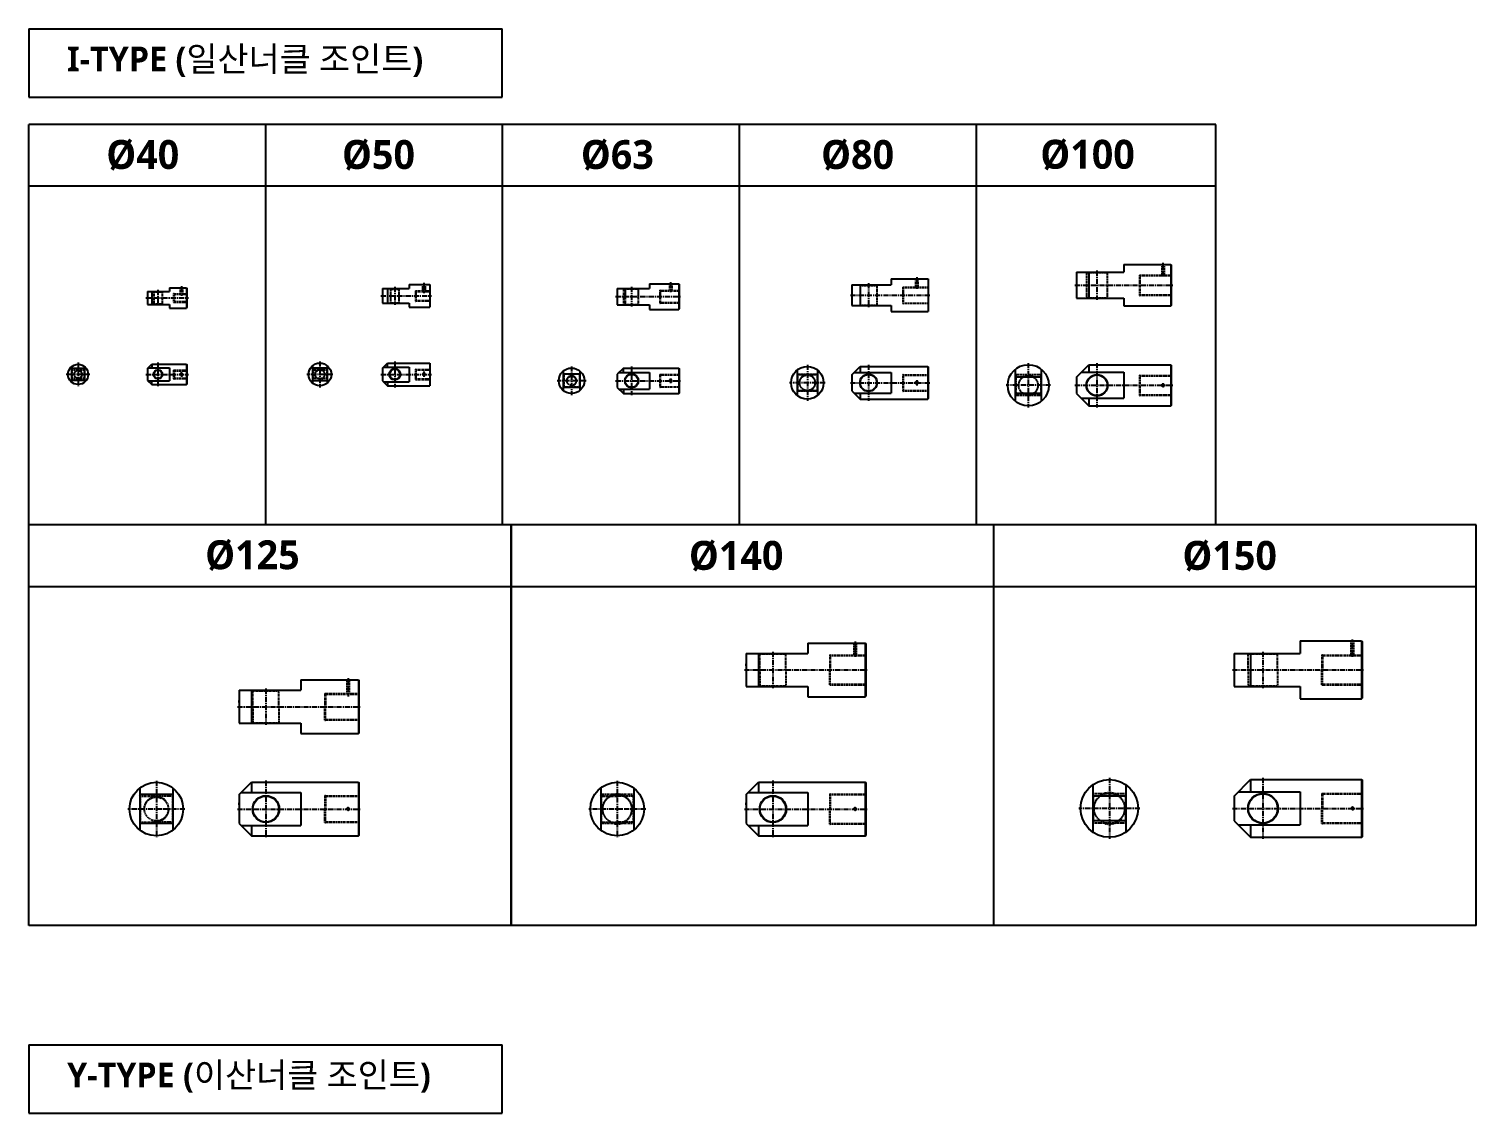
# Model space of a CAD drawing. Extents: x -819 to 3507, y 0 to 5160.
# Drawn here: x 0 to 3507, y 2532 to 5160 of the extents above; entities that cross this region are included whole.
import ezdxf

# ---------------------------------------------------------------- set-up
doc = ezdxf.new("R2010")
doc.units = 0
doc.header["$LTSCALE"] = 10
doc.header["$MEASUREMENT"] = 0
doc.linetypes.add('CENTER', pattern=[2, 1.25, -0.25, 0.25, -0.25])
doc.linetypes.add('HIDDEN', pattern=[0.375, 0.25, -0.125])
doc.layers.get('0').update_dxf_attribs({"linetype": 'CONTINUOUS'})
doc.layers.get('DEFPOINTS').update_dxf_attribs({"linetype": 'CONTINUOUS'})
for name, color, linetype in [('BOM-UDEF', 3, 'CONTINUOUS'), ('HIDDEN', 2, 'HIDDEN'), ('ML', 7, 'CONTINUOUS'), ('외형선', 3, 'CONTINUOUS')]:
    doc.layers.add(name, color=color, linetype=linetype)
doc.styles.add('H', font='txt.shx')
doc.styles.add('문자', font='romans.shx')

msp = doc.modelspace()

# ---------------------------------------------------------------- linework, layer by layer
for p, q in [((0, 3957.7), (0, 4928.7)), ((2876.4, 4928.7), (0, 4928.7)), ((574, 3957.7), (574, 4928.7)), ((1148, 3957.7), (1148, 4928.7)), ((1722, 3957.7), (1722, 4928.7)), ((2296, 3957.7), (2296, 4928.7)), ((2876.4, 3957.7), (2876.4, 4928.7)), ((2876.4, 4778.7), (0, 4778.7)), ((0, 2986.7), (0, 3957.7)), ((3507, 3957.7), (0, 3957.7)), ((2876.4, 3957.7), (0, 3957.7)), ((1169, 2986.7), (1169, 3957.7)), ((1169, 3957.7), (1169, 2986.7)), ((2338, 2986.7), (2338, 3957.7)), ((3507, 2986.7), (3507, 3957.7)), ((3507, 3807.7), (0, 3807.7)), ((3507, 2986.7), (0, 2986.7))]:
    msp.add_line(p, q)
at = {"layer": 'DEFPOINTS', "color": 0, "linetype": 'ByBlock'}
for p in [(2538.3, 4570.4), (856.6, 4530.7), (1425.6, 4531.3), (1994.6, 4539.6), (287.6, 4523.9), (287.6, 4492.4), (856.6, 4495.2), (1425.6, 4491.3), (1994.6, 4489.6), (2538.3, 4507.4), (2014.6, 4341.9), (2568.3, 4346.3), (1440.6, 4276.2), (2568.3, 4246.3), (1737.9, 3646.4), (1737.9, 3646.4), (1737.9, 3612.7), (2920.6, 3646.4), (2925.6, 3646.4), (2925.6, 3646.4), (509.3, 3556.9), (509.3, 3556.9), (1737.9, 3576.4), (1737.9, 3566.4), (1737.9, 3566.4), (2920.6, 3566.4), (2925.6, 3566.4), (2925.6, 3566.4), (509.3, 3523.3), (509.3, 3486.9), (509.3, 3476.9), (509.3, 3476.9), (539.3, 3334), (2960.6, 3340.5), (509.3, 3275.4), (1737.9, 3275.4), (509.3, 3239), (1737.9, 3239)]:
    msp.add_point(p, dxfattribs=at)
at = {"layer": 'HIDDEN'}
for p, q in [((2563.3, 4569.4), (2562.3, 4570.4)), ((2563.3, 4569.4), (2613.3, 4569.4)), ((2563.3, 4569.4), (2563.3, 4508.4)), ((2613.3, 4569.4), (2614.3, 4570.4)), ((2613.3, 4569.4), (2613.3, 4508.4)), ((2691.3, 4563.4), (2691.3, 4514.4)), ((2691.3, 4563.4), (2692.3, 4563.4)), ((2692.3, 4563.4), (2692.3, 4514.4)), ((2692.3, 4562.9), (2768.3, 4562.9)), ((2692.3, 4562.2), (2768.3, 4562.2)), ((2745.2, 4588.9), (2745.2, 4562.9)), ((2745.7, 4588.9), (2745.7, 4562.9)), ((2750.7, 4588.9), (2750.7, 4562.9)), ((2751.2, 4588.9), (2751.2, 4562.9)), ((366.5, 4532.6), (366.5, 4518.1)), ((367, 4532.6), (367, 4518.1)), ((372, 4532.6), (372, 4518.1)), ((372.5, 4532.6), (372.5, 4518.1)), ((876.6, 4529.7), (875.6, 4530.7)), ((876.6, 4529.7), (876.6, 4496.2)), ((876.6, 4529.7), (896.6, 4529.7)), ((896.6, 4529.7), (897.6, 4530.7)), ((896.6, 4529.7), (896.6, 4496.2)), ((936.6, 4525.5), (936.6, 4500.5)), ((936.6, 4525.5), (937.6, 4525.5)), ((937.6, 4525.5), (937.6, 4500.5)), ((937.6, 4525), (971.6, 4525)), ((954, 4540.5), (954, 4525)), ((954.5, 4540.5), (954.5, 4525)), ((959.5, 4540.5), (959.5, 4525)), ((960, 4540.5), (960, 4525)), ((1440.6, 4531.3), (1440.6, 4491.3)), ((1444.9, 4530.3), (1443.9, 4531.3)), ((1444.9, 4530.3), (1476.4, 4530.3)), ((1444.9, 4530.3), (1444.9, 4519.3)), ((1476.4, 4530.3), (1477.4, 4531.3)), ((1476.4, 4530.3), (1476.4, 4519.3)), ((1528.6, 4526.8), (1528.6, 4495.8)), ((1528.6, 4526.8), (1529.6, 4526.8)), ((1529.6, 4526.8), (1529.6, 4495.8)), ((1529.6, 4526.3), (1575.6, 4526.3)), ((1529.6, 4525.6), (1575.6, 4525.6)), ((1552, 4542.3), (1552, 4526.3)), ((1552.5, 4542.3), (1552.5, 4526.3)), ((1557.5, 4542.3), (1557.5, 4526.3)), ((1558, 4542.3), (1558, 4526.3)), ((2014.6, 4538.6), (2013.6, 4539.6)), ((2014.6, 4538.6), (2054.6, 4538.6)), ((2014.6, 4538.6), (2014.6, 4490.6)), ((2054.6, 4538.6), (2055.6, 4539.6)), ((2054.6, 4538.6), (2054.6, 4490.6)), ((2117.6, 4534.6), (2117.6, 4494.6)), ((2117.6, 4534.6), (2118.6, 4534.6)), ((2118.6, 4534.6), (2118.6, 4494.6)), ((2118.6, 4534.1), (2179.6, 4534.1)), ((2118.6, 4533.3), (2179.6, 4533.3)), ((2148.5, 4554.1), (2148.5, 4534.1)), ((2149, 4554.1), (2149, 4534.1)), ((2154, 4554.1), (2154, 4534.1)), ((2154.5, 4554.1), (2154.5, 4534.1)), ((302.6, 4522.9), (301.6, 4523.9)), ((302.6, 4493.4), (301.6, 4492.4)), ((302.6, 4522.9), (302.6, 4493.4)), ((302.6, 4522.9), (322.6, 4522.9)), ((302.6, 4493.4), (322.6, 4493.4)), ((322.6, 4522.9), (323.6, 4523.9)), ((322.6, 4522.9), (322.6, 4493.4)), ((322.6, 4493.4), (323.6, 4492.4)), ((350.6, 4518.6), (350.6, 4497.6)), ((350.6, 4518.6), (351.6, 4518.6)), ((350.6, 4497.6), (351.6, 4497.6)), ((351.6, 4518.6), (351.6, 4497.6)), ((351.6, 4518.1), (382.6, 4518.1)), ((351.6, 4517.1), (382.6, 4517.1)), ((351.6, 4499.1), (382.6, 4499.1)), ((351.6, 4498.1), (382.6, 4498.1)), ((876.6, 4496.2), (875.6, 4495.2)), ((876.6, 4496.2), (896.6, 4496.2)), ((896.6, 4496.2), (897.6, 4495.2)), ((936.6, 4500.5), (937.6, 4500.5)), ((937.6, 4524), (971.6, 4524)), ((937.6, 4502), (971.6, 4502)), ((937.6, 4501), (971.6, 4501)), ((1444.9, 4492.3), (1443.9, 4491.3)), ((1444.9, 4519.3), (1444.9, 4492.3)), ((1444.9, 4492.3), (1476.4, 4492.3)), ((1476.4, 4519.3), (1476.4, 4492.3)), ((1476.4, 4492.3), (1477.4, 4491.3)), ((1528.6, 4495.8), (1529.6, 4495.8)), ((1529.6, 4497.1), (1575.6, 4497.1)), ((1529.6, 4496.3), (1575.6, 4496.3)), ((2014.6, 4490.6), (2013.6, 4489.6)), ((2014.6, 4490.6), (2054.6, 4490.6)), ((2054.6, 4490.6), (2055.6, 4489.6)), ((2117.6, 4494.6), (2118.6, 4494.6)), ((2118.6, 4495.8), (2179.6, 4495.8)), ((2118.6, 4495.1), (2179.6, 4495.1)), ((2563.3, 4508.4), (2562.3, 4507.4)), ((2563.3, 4508.4), (2613.3, 4508.4)), ((2613.3, 4508.4), (2614.3, 4507.4)), ((2691.3, 4514.4), (2692.3, 4514.4)), ((2692.3, 4515.7), (2768.3, 4515.7)), ((2692.3, 4514.9), (2768.3, 4514.9)), ((104.3, 4332.7), (103.3, 4333.7)), ((133.8, 4332.7), (104.3, 4332.7)), ((104.3, 4332.7), (104.3, 4312.7)), ((133.8, 4332.7), (134.8, 4333.7)), ((133.8, 4332.7), (133.8, 4312.7)), ((350.6, 4333.2), (350.6, 4312.2)), ((350.6, 4333.2), (351.6, 4333.2)), ((351.6, 4333.2), (351.6, 4312.2)), ((351.6, 4332.7), (382.6, 4332.7)), ((351.6, 4331.7), (382.6, 4331.7)), ((351.6, 4313.7), (382.6, 4313.7)), ((688.4, 4332.7), (687.4, 4333.7)), ((721.9, 4332.7), (688.4, 4332.7)), ((688.4, 4332.7), (688.4, 4312.7)), ((721.9, 4332.7), (722.9, 4333.7)), ((721.9, 4332.7), (721.9, 4312.7)), ((936.6, 4335.2), (936.6, 4310.2)), ((936.6, 4335.2), (937.6, 4335.2)), ((937.6, 4335.2), (937.6, 4310.2)), ((937.6, 4334.7), (971.6, 4334.7)), ((937.6, 4333.7), (971.6, 4333.7)), ((1296, 4322.9), (1295, 4323.9)), ((1334, 4322.9), (1296, 4322.9)), ((1296, 4322.9), (1296, 4291.4)), ((1334, 4322.9), (1335, 4323.9)), ((1334, 4322.9), (1334, 4291.4)), ((1528.6, 4322.7), (1528.6, 4291.7)), ((1528.6, 4322.7), (1529.6, 4322.7)), ((1529.6, 4322.7), (1529.6, 4291.7)), ((1529.6, 4322.2), (1575.6, 4322.2)), ((1529.6, 4321.4), (1575.6, 4321.4)), ((1862.4, 4322.4), (1861.4, 4323.4)), ((1910.4, 4322.4), (1862.4, 4322.4)), ((1862.4, 4322.4), (1862.4, 4282.4)), ((1910.4, 4322.4), (1911.4, 4323.4)), ((1910.4, 4322.4), (1910.4, 4282.4)), ((2117.6, 4322.4), (2117.6, 4282.4)), ((2117.6, 4322.4), (2118.6, 4322.4)), ((2118.6, 4322.4), (2118.6, 4282.4)), ((2118.6, 4321.9), (2179.6, 4321.9)), ((2118.6, 4321.2), (2179.6, 4321.2)), ((2391.4, 4321.3), (2390.4, 4322.3)), ((2452.4, 4321.3), (2391.4, 4321.3)), ((2391.4, 4321.3), (2391.4, 4271.3)), ((2452.4, 4321.3), (2453.4, 4322.3)), ((2452.4, 4321.3), (2452.4, 4271.3)), ((2691.3, 4320.8), (2691.3, 4271.8)), ((2691.3, 4320.8), (2692.3, 4320.8)), ((2692.3, 4320.8), (2692.3, 4271.8)), ((2692.3, 4320.3), (2768.3, 4320.3)), ((2692.3, 4319.6), (2768.3, 4319.6)), ((104.3, 4312.7), (103.3, 4311.7)), ((133.8, 4312.7), (104.3, 4312.7)), ((133.8, 4312.7), (134.8, 4311.7)), ((350.6, 4312.2), (351.6, 4312.2)), ((351.6, 4312.7), (382.6, 4312.7)), ((688.4, 4312.7), (687.4, 4311.7)), ((721.9, 4312.7), (688.4, 4312.7)), ((721.9, 4312.7), (722.9, 4311.7)), ((936.6, 4310.2), (937.6, 4310.2)), ((937.6, 4311.7), (971.6, 4311.7)), ((937.6, 4310.7), (971.6, 4310.7)), ((1296, 4291.4), (1295, 4290.4)), ((1334, 4291.4), (1296, 4291.4)), ((1334, 4291.4), (1335, 4290.4)), ((1528.6, 4291.7), (1529.6, 4291.7)), ((1529.6, 4292.9), (1575.6, 4292.9)), ((1529.6, 4292.2), (1575.6, 4292.2)), ((1862.4, 4282.4), (1861.4, 4281.4)), ((1910.4, 4282.4), (1862.4, 4282.4)), ((1910.4, 4282.4), (1911.4, 4281.4)), ((2117.6, 4282.4), (2118.6, 4282.4)), ((2118.6, 4283.7), (2179.6, 4283.7)), ((2118.6, 4282.9), (2179.6, 4282.9)), ((2391.4, 4271.3), (2390.4, 4270.3)), ((2452.4, 4271.3), (2391.4, 4271.3)), ((2452.4, 4271.3), (2453.4, 4270.3)), ((2691.3, 4271.8), (2692.3, 4271.8)), ((2692.3, 4273.1), (2768.3, 4273.1)), ((2692.3, 4272.3), (2768.3, 4272.3)), ((1999, 3671.4), (1999, 3642.4)), ((1999.6, 3671.4), (1999.6, 3642.4)), ((2004.4, 3671.4), (2004.4, 3642.4)), ((2005, 3671.4), (2005, 3642.4)), ((3204.5, 3642.4), (3204.5, 3676.4)), ((3205, 3642.4), (3205, 3676.4)), ((3210, 3642.4), (3210, 3676.4)), ((3210.5, 3642.4), (3210.5, 3676.4)), ((1771.4, 3645.4), (1770.4, 3646.4)), ((1771.4, 3606.4), (1771.4, 3645.4)), ((1771.4, 3645.4), (1834.4, 3645.4)), ((1834.4, 3645.4), (1835.4, 3646.4)), ((1834.4, 3606.4), (1834.4, 3645.4)), ((1940.9, 3642.9), (1940.9, 3606.4)), ((1940.9, 3642.9), (1941.9, 3642.9)), ((1941.9, 3642.9), (1941.9, 3606.4)), ((1941.9, 3642.4), (2027.9, 3642.4)), ((1941.9, 3641.4), (2027.9, 3641.4)), ((2955.1, 3645.4), (2954.1, 3646.4)), ((2955.1, 3606.4), (2955.1, 3645.4)), ((2955.1, 3645.4), (3026.1, 3645.4)), ((3026.1, 3645.4), (3027.1, 3646.4)), ((3026.1, 3606.4), (3026.1, 3645.4)), ((3133.6, 3642.9), (3133.6, 3606.4)), ((3133.6, 3642.9), (3134.6, 3642.9)), ((3134.6, 3642.9), (3134.6, 3606.4)), ((3134.6, 3642.4), (3230.6, 3642.4)), ((3134.6, 3641.4), (3230.6, 3641.4)), ((770.3, 3581.9), (770.3, 3548.9)), ((770.9, 3581.9), (770.9, 3548.9)), ((775.7, 3581.9), (775.7, 3548.9)), ((776.3, 3581.9), (776.3, 3548.9)), ((1771.4, 3606.4), (1771.4, 3567.4)), ((1834.4, 3606.4), (1834.4, 3567.4)), ((1940.9, 3569.9), (1940.9, 3606.4)), ((1941.9, 3569.9), (1941.9, 3606.4)), ((2955.1, 3606.4), (2955.1, 3567.4)), ((3026.1, 3606.4), (3026.1, 3567.4)), ((3133.6, 3569.9), (3133.6, 3606.4)), ((3134.6, 3569.9), (3134.6, 3606.4)), ((542.8, 3555.9), (541.8, 3556.9)), ((542.8, 3516.9), (542.8, 3555.9)), ((542.8, 3555.9), (605.8, 3555.9)), ((605.8, 3555.9), (606.8, 3556.9)), ((605.8, 3516.9), (605.8, 3555.9)), ((717.3, 3549.4), (717.3, 3516.9)), ((717.3, 3549.4), (718.3, 3549.4)), ((718.3, 3549.4), (718.3, 3516.9)), ((718.3, 3548.9), (799.3, 3548.9)), ((718.3, 3547.9), (799.3, 3547.9)), ((1771.4, 3567.4), (1770.4, 3566.4)), ((1771.4, 3567.4), (1834.4, 3567.4)), ((1834.4, 3567.4), (1835.4, 3566.4)), ((1940.9, 3569.9), (1941.9, 3569.9)), ((1941.9, 3571.4), (2027.9, 3571.4)), ((1941.9, 3570.4), (2027.9, 3570.4)), ((2955.1, 3567.4), (2954.1, 3566.4)), ((2955.1, 3567.4), (3026.1, 3567.4)), ((3026.1, 3567.4), (3027.1, 3566.4)), ((3133.6, 3569.9), (3134.6, 3569.9)), ((3134.6, 3571.4), (3230.6, 3571.4)), ((3134.6, 3570.4), (3230.6, 3570.4)), ((542.8, 3516.9), (542.8, 3477.9)), ((605.8, 3516.9), (605.8, 3477.9)), ((717.3, 3484.4), (717.3, 3516.9)), ((718.3, 3484.4), (718.3, 3516.9)), ((542.8, 3477.9), (541.8, 3476.9)), ((542.8, 3477.9), (605.8, 3477.9)), ((605.8, 3477.9), (606.8, 3476.9)), ((717.3, 3484.4), (718.3, 3484.4)), ((718.3, 3485.9), (799.3, 3485.9)), ((718.3, 3484.9), (799.3, 3484.9)), ((269.8, 3300.5), (268.8, 3301.5)), ((269.8, 3300.5), (308.8, 3300.5)), ((269.8, 3300.5), (269.8, 3237.5)), ((347.8, 3300.5), (308.8, 3300.5)), ((347.8, 3300.5), (348.8, 3301.5)), ((347.8, 3300.5), (347.8, 3237.5)), ((717.3, 3301.5), (717.3, 3269)), ((717.3, 3301.5), (718.3, 3301.5)), ((718.3, 3301.5), (718.3, 3269)), ((718.3, 3301), (799.3, 3301)), ((718.3, 3300), (799.3, 3300)), ((1465.6, 3304), (1385.6, 3304)), ((1386.6, 3300.5), (1385.6, 3301.5)), ((1386.6, 3300.5), (1425.6, 3300.5)), ((1386.6, 3300.5), (1386.6, 3237.5)), ((1464.6, 3300.5), (1425.6, 3300.5)), ((1464.6, 3300.5), (1465.6, 3301.5)), ((1464.6, 3300.5), (1464.6, 3237.5)), ((1940.9, 3305.5), (1940.9, 3269)), ((1940.9, 3305.5), (1941.9, 3305.5)), ((1941.9, 3305.5), (1941.9, 3269)), ((1941.9, 3305), (2027.9, 3305)), ((1941.9, 3304), (2027.9, 3304)), ((2579.3, 3306), (2578.3, 3307)), ((2657.3, 3306), (2579.3, 3306)), ((2579.3, 3306), (2579.3, 3235)), ((2657.3, 3306), (2658.3, 3307)), ((2657.3, 3306), (2657.3, 3235)), ((3133.6, 3307), (3133.6, 3270.5)), ((3133.6, 3307), (3134.6, 3307)), ((3134.6, 3307), (3134.6, 3270.5)), ((3134.6, 3306.5), (3230.6, 3306.5)), ((3134.6, 3305.5), (3230.6, 3305.5)), ((717.3, 3236.5), (717.3, 3269)), ((718.3, 3236.5), (718.3, 3269)), ((1940.9, 3232.5), (1940.9, 3269)), ((1941.9, 3232.5), (1941.9, 3269)), ((3133.6, 3234), (3133.6, 3270.5)), ((3134.6, 3234), (3134.6, 3270.5)), ((269.8, 3237.5), (268.8, 3236.5)), ((269.8, 3237.5), (308.8, 3237.5)), ((347.8, 3237.5), (308.8, 3237.5)), ((347.8, 3237.5), (348.8, 3236.5)), ((717.3, 3236.5), (718.3, 3236.5)), ((718.3, 3238), (799.3, 3238)), ((718.3, 3237), (799.3, 3237)), ((1386.6, 3237.5), (1385.6, 3236.5)), ((1465.6, 3234), (1385.6, 3234)), ((1386.6, 3237.5), (1425.6, 3237.5)), ((1464.6, 3237.5), (1425.6, 3237.5)), ((1464.6, 3237.5), (1465.6, 3236.5)), ((1940.9, 3232.5), (1941.9, 3232.5)), ((1941.9, 3234), (2027.9, 3234)), ((1941.9, 3233), (2027.9, 3233)), ((2579.3, 3235), (2578.3, 3234)), ((2657.3, 3235), (2579.3, 3235)), ((2657.3, 3235), (2658.3, 3234)), ((3133.6, 3234), (3134.6, 3234)), ((3134.6, 3235.5), (3230.6, 3235.5)), ((3134.6, 3234.5), (3230.6, 3234.5))]:
    msp.add_line(p, q, dxfattribs=at)
for centre, radius in [((119.1, 4322.7), 9.25), ((705.1, 4322.7), 11.2), ((1315, 4307.2), 11.2), ((1886.4, 4302.4), 18.8), ((2421.9, 4296.3), 23.2), ((308.8, 3269), 29), ((1425.6, 3269), 35), ((2618.3, 3270.5), 37)]:
    msp.add_circle(centre, radius, dxfattribs=at)
for centre, radius, start, end in [((119.1, 4322.7), 10, 260.0345, 194.9437), ((705.1, 4322.7), 12, 256.956, 184.0751), ((1315, 4307.2), 12, 260.1194, 195.7547), ((1886.4, 4302.4), 19.5, 258.5169, 195.2525), ((2421.9, 4296.3), 24, 252.6426, 195.684), ((308.8, 3269), 30, 259.3525, 195.3193), ((1425.6, 3269), 36, 259.3401, 203.0976), ((2618.3, 3270.5), 38, 255.0944, 204.3598)]:
    msp.add_arc(centre, radius, start, end, dxfattribs=at)
at = {"layer": 'ML'}
for p, q in [((2538.3, 4570.4), (2538.3, 4507.4)), ((2538.3, 4570.4), (2653.3, 4570.4)), ((2568.3, 4570.4), (2568.3, 4507.4)), ((2653.3, 4588.9), (2653.3, 4570.4)), ((2653.3, 4588.9), (2767.3, 4588.9)), ((2767.3, 4588.9), (2768.3, 4587.9)), ((2767.3, 4588.9), (2767.3, 4488.9)), ((2768.3, 4587.9), (2768.3, 4489.9)), ((340.6, 4532.6), (340.6, 4523.9)), ((340.6, 4532.6), (381.6, 4532.6)), ((381.6, 4532.6), (382.6, 4531.6)), ((381.6, 4532.6), (381.6, 4483.6)), ((382.6, 4531.6), (382.6, 4484.6)), ((856.6, 4530.7), (856.6, 4495.2)), ((856.6, 4530.7), (921.6, 4530.7)), ((868.6, 4530.7), (868.6, 4495.2)), ((921.6, 4540.5), (921.6, 4530.7)), ((921.6, 4540.5), (971.6, 4540.5)), ((971.6, 4540.5), (971.6, 4485.5)), ((1425.6, 4531.3), (1425.6, 4491.3)), ((1425.6, 4531.3), (1503.6, 4531.3)), ((1503.6, 4542.3), (1503.6, 4531.3)), ((1503.6, 4542.3), (1574.6, 4542.3)), ((1574.6, 4542.3), (1575.6, 4541.3)), ((1574.6, 4542.3), (1574.6, 4480.3)), ((1575.6, 4541.3), (1575.6, 4481.3)), ((1994.6, 4539.6), (1994.6, 4489.6)), ((1994.6, 4539.6), (2089.6, 4539.6)), ((2014.6, 4539.6), (2014.6, 4489.6)), ((2089.6, 4554.1), (2089.6, 4539.6)), ((2089.6, 4554.1), (2179.6, 4554.1)), ((2179.6, 4554.1), (2179.6, 4475.1)), ((287.6, 4523.9), (287.6, 4492.4)), ((287.6, 4523.9), (340.6, 4523.9)), ((287.6, 4492.4), (340.6, 4492.4)), ((297.6, 4523.9), (297.6, 4492.4)), ((340.6, 4492.4), (340.6, 4483.6)), ((856.6, 4495.2), (921.6, 4495.2)), ((921.6, 4495.2), (921.6, 4485.5)), ((1425.6, 4491.3), (1503.6, 4491.3)), ((1503.6, 4491.3), (1503.6, 4480.3)), ((1994.6, 4489.6), (2089.6, 4489.6)), ((2089.6, 4489.6), (2089.6, 4475.1)), ((2538.3, 4507.4), (2653.3, 4507.4)), ((2653.3, 4507.4), (2653.3, 4488.9)), ((2767.3, 4488.9), (2768.3, 4489.9)), ((340.6, 4483.6), (381.6, 4483.6)), ((381.6, 4483.6), (382.6, 4484.6)), ((921.6, 4485.5), (971.6, 4485.5)), ((1503.6, 4480.3), (1574.6, 4480.3)), ((1574.6, 4480.3), (1575.6, 4481.3)), ((2089.6, 4475.1), (2179.6, 4475.1)), ((2653.3, 4488.9), (2767.3, 4488.9)), ((856.6, 4338.2), (868.6, 4350.2)), ((868.6, 4350.2), (971.6, 4350.2)), ((868.6, 4340.5), (868.6, 4350.2)), ((971.6, 4350.2), (971.6, 4295.2)), ((103.3, 4341.5), (103.3, 4303.9)), ((134.8, 4337.2), (103.3, 4337.2)), ((134.8, 4341.5), (134.8, 4303.9)), ((287.6, 4337.2), (297.6, 4347.2)), ((287.6, 4337.2), (287.6, 4308.2)), ((288.9, 4338.5), (340.6, 4338.5)), ((297.6, 4347.2), (381.6, 4347.2)), ((297.6, 4347.2), (297.6, 4338.5)), ((340.6, 4338.5), (340.6, 4307)), ((381.6, 4347.2), (382.6, 4346.2)), ((381.6, 4347.2), (381.6, 4298.2)), ((382.6, 4346.2), (382.6, 4299.2)), ((687.4, 4343.7), (687.4, 4301.7)), ((722.9, 4338.2), (687.4, 4338.2)), ((722.9, 4343.7), (722.9, 4301.7)), ((856.6, 4338.2), (856.6, 4307.2)), ((858.9, 4340.5), (921.6, 4340.5)), ((921.6, 4340.5), (921.6, 4305)), ((1295, 4330.9), (1295, 4283.5)), ((1335, 4323.2), (1295, 4323.2)), ((1335, 4330.9), (1335, 4283.5)), ((1440.6, 4338.2), (1425.6, 4323.2)), ((1425.6, 4323.2), (1425.6, 4291.2)), ((1429.6, 4327.2), (1503.6, 4327.2)), ((1440.6, 4338.2), (1574.6, 4338.2)), ((1440.6, 4327.2), (1440.6, 4338.2)), ((1503.6, 4327.2), (1503.6, 4287.2)), ((1574.6, 4338.2), (1575.6, 4337.2)), ((1574.6, 4338.2), (1574.6, 4276.2)), ((1575.6, 4337.2), (1575.6, 4277.2)), ((1861.4, 4333), (1861.4, 4271.8)), ((1911.4, 4321.9), (1861.4, 4321.9)), ((1911.4, 4333), (1911.4, 4271.8)), ((1994.6, 4321.9), (2014.6, 4341.9)), ((1994.6, 4321.9), (1994.6, 4282.9)), ((2000.1, 4327.4), (2089.6, 4327.4)), ((2014.6, 4341.9), (2178.6, 4341.9)), ((2014.6, 4341.9), (2014.6, 4327.4)), ((2089.6, 4327.4), (2089.6, 4277.4)), ((2178.6, 4341.9), (2179.6, 4340.9)), ((2178.6, 4341.9), (2178.6, 4262.9)), ((2179.6, 4340.9), (2179.6, 4263.9)), ((2390.4, 4335.2), (2390.4, 4257.5)), ((2453.4, 4316.3), (2390.4, 4316.3)), ((2453.4, 4335.2), (2453.4, 4257.5)), ((2538.3, 4316.3), (2568.3, 4346.3)), ((2538.3, 4316.3), (2538.3, 4276.3)), ((2549.8, 4327.8), (2653.3, 4327.8)), ((2568.3, 4346.3), (2767.3, 4346.3)), ((2568.3, 4346.3), (2568.3, 4327.8)), ((2653.3, 4327.8), (2653.3, 4264.8)), ((2767.3, 4346.3), (2767.3, 4246.3)), ((2767.3, 4346.3), (2768.3, 4345.3)), ((2768.3, 4345.3), (2768.3, 4247.3)), ((134.8, 4308.2), (103.3, 4308.2)), ((287.6, 4308.2), (297.6, 4298.2)), ((288.9, 4307), (340.6, 4307)), ((297.6, 4298.2), (297.6, 4307)), ((297.6, 4298.2), (381.6, 4298.2)), ((381.6, 4298.2), (382.6, 4299.2)), ((722.9, 4307.2), (687.4, 4307.2)), ((856.6, 4307.2), (868.6, 4295.2)), ((858.9, 4305), (921.6, 4305)), ((868.6, 4305), (868.6, 4295.2)), ((868.6, 4295.2), (971.6, 4295.2)), ((1335, 4291.2), (1295, 4291.2)), ((1425.6, 4291.2), (1440.6, 4276.2)), ((1429.6, 4287.2), (1503.6, 4287.2)), ((1440.6, 4287.2), (1440.6, 4276.2)), ((1911.4, 4282.9), (1861.4, 4282.9)), ((1994.6, 4282.9), (2014.6, 4262.9)), ((1440.6, 4276.2), (1574.6, 4276.2)), ((2000.1, 4277.4), (2089.6, 4277.4)), ((2014.6, 4277.4), (2014.6, 4262.9)), ((2014.6, 4262.9), (2178.6, 4262.9)), ((2178.6, 4262.9), (2179.6, 4263.9)), ((2453.4, 4276.3), (2390.4, 4276.3)), ((2538.3, 4276.3), (2568.3, 4246.3)), ((2549.8, 4264.8), (2653.3, 4264.8)), ((2568.3, 4264.8), (2568.3, 4246.3)), ((2568.3, 4246.3), (2767.3, 4246.3)), ((2767.3, 4246.3), (2768.3, 4247.3)), ((1887.9, 3671.4), (1887.9, 3646.4)), ((1887.9, 3671.4), (2026.9, 3671.4)), ((2026.9, 3671.4), (2026.9, 3541.4)), ((2026.9, 3671.4), (2027.9, 3670.4)), ((2027.9, 3670.4), (2027.9, 3542.4)), ((3080.6, 3676.4), (3080.6, 3646.4)), ((3080.6, 3676.4), (3229.6, 3676.4)), ((3229.6, 3676.4), (3230.6, 3675.4)), ((3229.6, 3676.4), (3229.6, 3536.4)), ((3230.6, 3675.4), (3230.6, 3537.4)), ((1737.9, 3646.4), (1887.9, 3646.4)), ((1737.9, 3646.4), (1737.9, 3566.4)), ((1737.9, 3636.4), (1737.9, 3576.4)), ((1737.9, 3616.4), (1737.9, 3621.4)), ((1767.9, 3646.4), (1767.9, 3566.4)), ((2920.6, 3646.4), (3080.6, 3646.4)), ((2920.6, 3646.4), (2920.6, 3566.4)), ((2960.6, 3646.4), (2960.6, 3566.4)), ((659.3, 3581.9), (659.3, 3556.9)), ((659.3, 3581.9), (798.3, 3581.9)), ((798.3, 3581.9), (798.3, 3451.9)), ((798.3, 3581.9), (799.3, 3580.9)), ((799.3, 3580.9), (799.3, 3452.9)), ((509.3, 3556.9), (659.3, 3556.9)), ((509.3, 3556.9), (509.3, 3476.9)), ((509.3, 3546.9), (509.3, 3486.9)), ((539.3, 3556.9), (539.3, 3476.9)), ((1737.9, 3566.4), (1887.9, 3566.4)), ((1887.9, 3566.4), (1887.9, 3541.4)), ((2026.9, 3541.4), (2027.9, 3542.4)), ((2920.6, 3566.4), (3080.6, 3566.4)), ((3080.6, 3566.4), (3080.6, 3536.4)), ((3080.6, 3566.4), (3080.6, 3536.4)), ((509.3, 3526.9), (509.3, 3531.9)), ((1887.9, 3541.4), (2026.9, 3541.4)), ((3080.6, 3536.4), (3229.6, 3536.4)), ((3229.6, 3536.4), (3230.6, 3537.4)), ((509.3, 3476.9), (659.3, 3476.9)), ((659.3, 3476.9), (659.3, 3451.9)), ((659.3, 3451.9), (798.3, 3451.9)), ((798.3, 3451.9), (799.3, 3452.9)), ((509.3, 3304), (539.3, 3334)), ((539.3, 3334), (798.3, 3334)), ((539.3, 3334), (539.3, 3309)), ((798.3, 3334), (799.3, 3333)), ((798.3, 3334), (798.3, 3204)), ((799.3, 3333), (799.3, 3205)), ((1737.9, 3304), (1767.9, 3334)), ((1767.9, 3334), (2026.9, 3334)), ((1767.9, 3334), (1767.9, 3309)), ((2026.9, 3334), (2027.9, 3333)), ((2026.9, 3334), (2026.9, 3204)), ((2027.9, 3333), (2027.9, 3205)), ((2920.6, 3300.5), (2960.6, 3340.5)), ((2960.6, 3340.5), (2960.6, 3310.5)), ((2960.6, 3340.5), (3229.6, 3340.5)), ((3229.6, 3340.5), (3229.6, 3200.5)), ((3229.6, 3340.5), (3230.6, 3339.5)), ((3230.6, 3339.5), (3230.6, 3201.5)), ((268.8, 3320.3), (268.8, 3217.8)), ((348.8, 3304), (268.8, 3304)), ((348.8, 3320.3), (348.8, 3217.8)), ((509.3, 3304), (509.3, 3234)), ((509.3, 3299), (509.3, 3239)), ((514.3, 3309), (659.3, 3309)), ((659.3, 3309), (659.3, 3229)), ((1385.6, 3320.3), (1385.6, 3217.8)), ((1465.6, 3320.3), (1465.6, 3217.8)), ((1737.9, 3304), (1737.9, 3234)), ((1737.9, 3299), (1737.9, 3239)), ((1742.9, 3309), (1887.9, 3309)), ((1887.9, 3309), (1887.9, 3229)), ((2578.3, 3327.9), (2578.3, 3213)), ((2658.3, 3300.5), (2578.3, 3300.5)), ((2658.3, 3327.9), (2658.3, 3213)), ((2920.6, 3300.5), (2920.6, 3240.5)), ((2930.6, 3310.5), (3080.6, 3310.5)), ((3080.6, 3310.5), (3080.6, 3230.5)), ((509.3, 3279), (509.3, 3284)), ((1737.9, 3279), (1737.9, 3284)), ((348.8, 3234), (268.8, 3234)), ((509.3, 3234), (539.3, 3204)), ((514.3, 3229), (659.3, 3229)), ((539.3, 3229), (539.3, 3204)), ((1737.9, 3234), (1767.9, 3204)), ((1742.9, 3229), (1887.9, 3229)), ((1767.9, 3229), (1767.9, 3204)), ((2658.3, 3240.5), (2578.3, 3240.5)), ((2920.6, 3240.5), (2960.6, 3200.5)), ((2930.6, 3230.5), (3080.6, 3230.5)), ((2960.6, 3230.5), (2960.6, 3200.5)), ((539.3, 3204), (798.3, 3204)), ((798.3, 3204), (799.3, 3205)), ((1767.9, 3204), (2026.9, 3204)), ((2026.9, 3204), (2027.9, 3205)), ((2960.6, 3200.5), (3229.6, 3200.5)), ((3229.6, 3200.5), (3230.6, 3201.5))]:
    msp.add_line(p, q, dxfattribs=at)
at = {"layer": 'ML', "color": 1, "linetype": 'CENTER'}
for p, q in [((2588.3, 4574.4), (2588.3, 4503.4)), ((2748.2, 4592.9), (2748.2, 4558.2)), ((312.6, 4527.9), (312.6, 4488.4)), ((369.5, 4536.6), (369.5, 4513.1)), ((886.6, 4534.7), (886.6, 4491.2)), ((957, 4544.5), (957, 4520)), ((1460.6, 4535.3), (1460.6, 4487.3)), ((1555, 4546.2), (1555, 4521.7)), ((2034.6, 4543.6), (2034.6, 4485.6)), ((2151.5, 4558.1), (2151.5, 4530.3)), ((2534.3, 4538.9), (2772.3, 4538.9)), ((283.6, 4508.1), (386.6, 4508.1)), ((852.6, 4513), (975.6, 4513)), ((1421.6, 4511.3), (1579.6, 4511.3)), ((1990.6, 4514.6), (2183.6, 4514.6)), ((119.1, 4351.2), (119.1, 4294.2)), ((312.6, 4351.2), (312.6, 4294.2)), ((705.1, 4354.2), (705.1, 4291.2)), ((886.6, 4354.2), (886.6, 4291.2)), ((2421.9, 4350.3), (2421.9, 4242.3)), ((2588.3, 4350.3), (2588.3, 4242.3)), ((147.6, 4322.7), (90.6, 4322.7)), ((283.6, 4322.7), (386.6, 4322.7)), ((369.5, 4327.2), (369.5, 4316.7)), ((736.6, 4322.7), (673.6, 4322.7)), ((852.6, 4322.7), (975.6, 4322.7)), ((957, 4329.7), (957, 4315.7)), ((1315, 4342.2), (1315, 4272.2)), ((1460.6, 4342.2), (1460.6, 4272.2)), ((1886.4, 4345.9), (1886.4, 4258.9)), ((2034.6, 4345.9), (2034.6, 4258.9)), ((1350, 4307.2), (1280, 4307.2)), ((1421.6, 4307.2), (1579.6, 4307.2)), ((1555, 4312.6), (1555, 4301.4)), ((1929.9, 4302.4), (1842.9, 4302.4)), ((1990.6, 4302.4), (2183.6, 4302.4)), ((2151.5, 4308.7), (2151.5, 4296)), ((2475.9, 4296.3), (2367.9, 4296.3)), ((2534.3, 4296.3), (2772.3, 4296.3)), ((2748.2, 4301.1), (2748.2, 4292.2)), ((1802.9, 3650.4), (1802.9, 3562.4)), ((2002, 3675.4), (2002, 3637.4)), ((2990.6, 3650.4), (2990.6, 3562.4)), ((3207.5, 3638.4), (3207.5, 3680.4)), ((773.3, 3585.9), (773.3, 3541.9)), ((1733.9, 3606.4), (2031.9, 3606.4)), ((2916.6, 3606.4), (3234.6, 3606.4)), ((574.3, 3560.9), (574.3, 3472.9)), ((505.3, 3516.9), (803.3, 3516.9)), ((308.8, 3337), (308.8, 3201)), ((574.3, 3338), (574.3, 3200)), ((1425.6, 3337), (1425.6, 3201)), ((1802.9, 3338), (1802.9, 3200)), ((2618.3, 3344.5), (2618.3, 3196.5)), ((2990.6, 3344.5), (2990.6, 3196.5)), ((321.3, 3269), (239.8, 3269)), ((377.8, 3269), (321.3, 3269)), ((505.3, 3269), (803.3, 3269)), ((773.3, 3272.7), (773.3, 3264.9)), ((1438.1, 3269), (1356.6, 3269)), ((1494.6, 3269), (1438.1, 3269)), ((1733.9, 3269), (2031.9, 3269)), ((2002, 3272.7), (2002, 3264.9)), ((2692.3, 3270.5), (2544.3, 3270.5)), ((2916.6, 3270.5), (3234.6, 3270.5)), ((3207.5, 3274.1), (3207.5, 3266.3))]:
    msp.add_line(p, q, dxfattribs=at)
at = {"layer": 'ML', "color": 7}
msp.add_line((1574.6, 4276.2), (1575.6, 4277.2), dxfattribs=at)
at = {"layer": 'ML'}
for centre, radius in [((705.1, 4322.7), 27.5), ((119.1, 4322.7), 24.5), ((312.6, 4322.7), 11), ((312.6, 4322.7), 10), ((369.5, 4322.7), 2.5), ((886.6, 4322.7), 13.5), ((886.6, 4322.7), 12.5), ((957, 4322.7), 2.5), ((1315, 4307.2), 31), ((1460.6, 4307.2), 16.8), ((1460.6, 4307.2), 15.8), ((1886.4, 4302.4), 39.5), ((2034.6, 4302.4), 21), ((2034.6, 4302.4), 20), ((2421.9, 4296.3), 50), ((2588.3, 4296.3), 26), ((2588.3, 4296.3), 25), ((1555, 4307.2), 2.5), ((2151.5, 4302.4), 3), ((2748.2, 4296.3), 2.5), ((308.8, 3269), 65), ((1425.6, 3269), 65), ((2618.3, 3270.5), 70), ((574.3, 3269), 32.5), ((574.3, 3269), 31.5), ((1802.9, 3269), 32.5), ((1802.9, 3269), 31.5), ((2990.6, 3270.5), 36.5), ((2990.6, 3270.5), 35.5), ((773.3, 3269), 2.38), ((2002, 3269), 2.38), ((3207.5, 3270.5), 2.38)]:
    msp.add_circle(centre, radius, dxfattribs=at)
at = {"layer": 'ML', "color": 2}
for centre, radius, start, end in [((369.5, 4322.7), 3, 255.2796, 192.9322), ((957, 4322.7), 3, 253.1986, 199.3942), ((1555, 4307.2), 3, 258.1682, 194.1368), ((2151.5, 4302.4), 3.5, 250.4346, 192.825), ((2748.2, 4296.3), 3, 247.4666, 195.3116), ((773.3, 3269), 3, 254.2865, 197.9288), ((2002, 3269), 3, 254.2865, 197.9288), ((3207.5, 3270.5), 3, 254.2865, 197.9288)]:
    msp.add_arc(centre, radius, start, end, dxfattribs=at)
at = {"layer": '외형선'}
for p, q in [((0, 5160.3), (0, 4995)), ((0, 5160.3), (1147.1, 5160.3)), ((1147.1, 4995), (1147.1, 5160.3)), ((0, 4995), (1147.1, 4995)), ((0, 2697.2), (0, 2531.9)), ((0, 2697.2), (1147.1, 2697.2)), ((1147.1, 2531.9), (1147.1, 2697.2)), ((0, 2531.9), (1147.1, 2531.9))]:
    msp.add_line(p, q, dxfattribs=at)

# ---------------------------------------------------------------- texts
at = {"char_height": 70, "attachment_point": 1, "style": '문자'}
for s, insert in [('{\\fMalgun Gothic|b1|i0|c129|p50;%%C40}', (187.4, 4890.8)), ('{\\fMalgun Gothic|b1|i0|c129|p50;%%C50}', (758.7, 4890.8)), ('{\\fMalgun Gothic|b1|i0|c129|p50;%%C63}', (1337.6, 4890.8)), ('{\\fMalgun Gothic|b1|i0|c129|p50;%%C80}', (1919.8, 4890.8)), ('{\\fMalgun Gothic|b1|i0|c129|p50;%%C100}', (2451, 4891.4)), ('{\\fMalgun Gothic|b1|i0|c129|p50;%%C125}', (427.1, 3920.4)), ('{\\fMalgun Gothic|b1|i0|c129|p50;%%C140}', (1599.4, 3918.9)), ('{\\fMalgun Gothic|b1|i0|c129|p50;%%C150}', (2795.4, 3918.9))]:
    msp.add_mtext_dynamic_manual_height_columns(s, width=124.533, gutter_width=16, heights=[-75.6], dxfattribs=dict(at, insert=insert))
at = {"layer": 'BOM-UDEF', "char_height": 60, "attachment_point": 1, "style": 'H'}
for s, insert in [('{\\fMalgun Gothic|b1|i0|c129|p50;I\\fMalgun Gothic|b1|i0|c0|p50;-TYPE (\\fMalgun Gothic|b1|i0|c129|p50;일산너클 조인트)}', (92.4, 5117.4)), ('{\\fMalgun Gothic|b1|i0|c0|p50;Y-TYPE (\\fMalgun Gothic|b1|i0|c129|p50;이산너클 조인트)}', (92.4, 2654.3))]:
    msp.add_mtext_dynamic_manual_height_columns(s, width=1182.182, gutter_width=15, heights=[-84.9], dxfattribs=dict(at, insert=insert))

doc.saveas('drawing.dxf')
